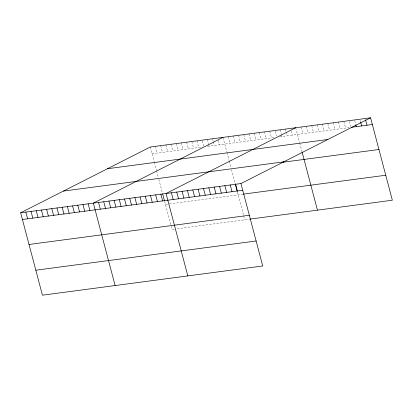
<?xml version="1.0" encoding="UTF-8"?>
<svg xmlns="http://www.w3.org/2000/svg" width="413" height="413" viewBox="0 0 413 413"><rect width="100%" height="100%" fill="white"/><g stroke="black" fill="none" stroke-linecap="round" stroke-linejoin="round"><path stroke-width="0.31" stroke-dasharray="2.06 1.55" d="M152.051 153.739L202.246 147.08M207.44 146.393L274.366 137.514M279.56 136.827L349.166 127.591M165.453 204.461L168.912 204.001M169.49 203.924L243.345 194.125M174.358 229.132L172.051 229.442L171.003 225.467M177.244 228.75L249.942 219.107M360.198 120.446L360.518 121.665M354.684 120.544L355.655 124.205M349.336 121.257L350.787 126.745M343.828 121.355L345.598 128.066M338.474 122.062L340.25 128.773M333.126 122.775L334.897 129.486M327.777 123.482L329.548 130.193M322.424 124.194L324.2 130.906M317.076 124.902L318.846 131.613M311.727 125.614L313.498 132.325M306.374 126.321L308.15 133.032M301.025 127.034L302.796 133.74M295.672 127.741L299.549 142.402M299.699 142.97L301.949 151.483M291.124 130.869L292.254 135.139M285.29 129.119L285.935 131.561M286.095 132.17L287.061 135.831M280.097 129.806L281.222 134.08M281.387 134.69L281.867 136.517M275.063 131.107L276.354 135.985M269.71 131.184L271.486 137.896M264.516 131.876L266.292 138.587M259.323 132.563L261.099 139.274M254.134 133.254L255.905 139.961M248.941 133.941L250.712 140.652M243.747 134.628L245.518 141.339M238.554 135.319L240.325 142.031M233.36 136.006L235.136 142.717M228.167 136.698L229.943 143.409M222.974 137.384L226.851 152.046M227 152.614L229.101 160.559M229.251 161.127L231.048 167.941M231.502 169.66L235.059 183.114M237.377 191.89L243.551 215.256M243.701 215.823L244.749 219.799M218.425 140.513L219.556 144.782M212.592 138.763L213.237 141.205M213.397 141.814L214.362 145.474M207.398 139.449L208.524 143.724M208.689 144.333L209.169 146.161M202.365 140.75L203.816 146.243M197.011 140.828L198.787 147.539M191.818 141.52L193.594 148.231M186.624 142.206L188.4 148.917M181.436 142.898L183.207 149.604M176.243 143.585L178.013 150.296M171.049 144.271L172.82 150.982M165.856 144.963L167.626 151.674M160.662 145.65L162.438 152.361M155.469 146.341L157.245 153.053M150.275 147.028L154.152 161.689M154.302 162.257L156.398 170.202M156.553 170.77L158.349 177.585M158.804 179.304L162.516 193.346M164.679 201.534L170.853 224.899"/><path stroke-width="0.62" d="M370.575 117.808L240.949 183.558L262.725 265.972L42.425 295.192L20.65 212.783L150.275 147.028L370.575 117.808L392.35 200.217L249.942 219.107M222.974 137.384L93.348 203.139L115.124 285.548M295.672 127.741L166.047 193.496L187.822 275.905M351.54 127.276L372.35 124.514M107.499 168.726L327.798 139.506M63.426 191.085L283.726 161.86M282.12 162.34L378.948 149.496M20.65 212.783L240.949 183.558M22.421 219.494L242.72 190.269M243.345 194.125L385.747 175.236M29.024 244.475L249.323 215.25M35.823 270.21L256.122 240.991M365.546 119.734L366.997 125.227M360.683 122.274L361.649 125.934M355.815 124.814L356.3 126.646M302.099 152.051L317.447 210.155M235.601 184.27L237.372 190.982M235.214 183.702L237.222 191.307M230.248 184.978L232.023 191.689M224.899 185.69L226.67 192.401M219.551 186.397L221.322 193.108M214.197 187.11L215.973 193.816M208.849 187.817L210.62 194.528M203.495 188.529L205.271 195.235M198.147 189.237L199.923 195.948M192.799 189.949L194.569 196.655M187.445 190.656L189.221 197.368M182.097 191.369L183.873 198.075M176.749 192.076L178.519 198.787M171.395 192.783L173.171 199.494M162.67 193.929L164.524 200.95M160.853 194.182L162.629 200.894M155.66 194.874L157.436 201.585M150.471 195.561L152.242 202.272M145.278 196.252L147.049 202.959M140.084 196.939L141.855 203.65M134.891 197.631L136.662 204.337M129.697 198.317L131.473 205.029M124.504 199.004L126.28 205.715M119.311 199.696L121.086 206.407M114.117 200.382L115.893 207.094M108.929 201.074L110.699 207.78M103.735 201.761L105.506 208.472M98.542 202.453L100.313 209.159M88.155 203.826L89.931 210.537M82.961 204.518L84.737 211.229M77.768 205.204L79.544 211.915M72.58 205.896L74.35 212.602M67.386 206.583L69.157 213.294M62.193 207.274L63.963 213.98M56.999 207.961L58.77 214.672M51.806 208.648L53.582 215.359M46.612 209.339L48.388 216.051M41.419 210.026L43.195 216.737M36.23 210.718L38.001 217.429M31.037 211.404L32.808 218.116M25.843 212.096L27.614 218.802"/></g></svg>
